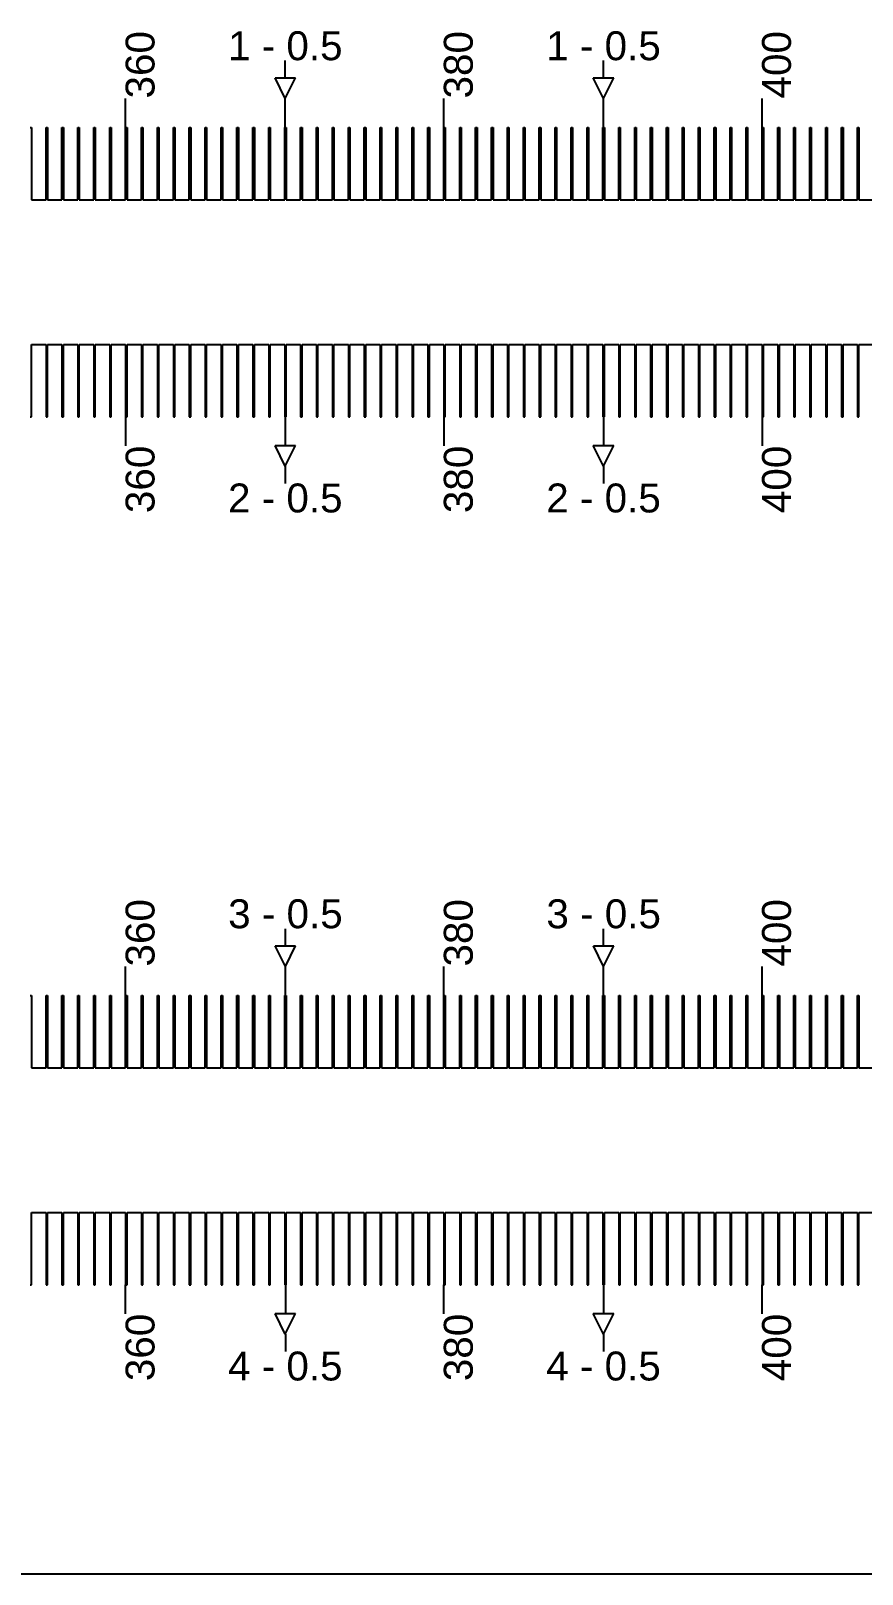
# Model space of a CAD drawing. Extents: x -119394 to 128420, y 74496 to 185496.
# Drawn here: x 42928 to 43215, y 112796 to 113329 of the extents above; entities that cross this region are included whole.
import ezdxf

# ---------------------------------------------------------------- set-up
doc = ezdxf.new("R2010")
doc.units = 13
doc.layers.add('CL - Label-1', color=120, linetype='Continuous')
doc.layers.add('CL - Label-2', color=132, linetype='Continuous')
doc.layers.add('CL - Sub-Micro', color=7, linetype='Continuous', true_color=0x47d1ff)
doc.styles.get("Standard").update_dxf_attribs({"font": 'arial.ttf'})

msp = doc.modelspace()

# ---------------------------------------------------------------- linework, layer by layer
for p, q in [((43015.49, 113312.94), (43015.49, 113318.94)), ((43125.49, 113312.94), (43125.49, 113318.94)), ((42960.29, 113295.86), (42960.29, 113305.86)), ((43015.49, 113295.86), (43015.49, 113305.86)), ((43070.29, 113295.86), (43070.29, 113305.86)), ((43125.49, 113295.86), (43125.49, 113305.86)), ((43180.29, 113295.86), (43180.29, 113305.86)), ((42960.29, 113195.86), (42960.29, 113185.86)), ((43015.49, 113195.86), (43015.49, 113185.86)), ((43070.29, 113195.86), (43070.29, 113185.86)), ((43125.49, 113195.86), (43125.49, 113185.86)), ((43180.29, 113195.86), (43180.29, 113185.86)), ((43015.49, 113178.79), (43015.49, 113172.79)), ((43125.49, 113178.79), (43125.49, 113172.79)), ((43015.54, 113012.94), (43015.54, 113018.94)), ((43125.54, 113012.94), (43125.54, 113018.94)), ((42960.29, 112995.86), (42960.29, 113005.86)), ((43015.54, 112995.86), (43015.54, 113005.86)), ((43070.29, 112995.86), (43070.29, 113005.86)), ((43125.54, 112995.86), (43125.54, 113005.86)), ((43180.29, 112995.86), (43180.29, 113005.86)), ((42960.29, 112885.86), (42960.29, 112895.86)), ((43015.54, 112895.86), (43015.54, 112885.86)), ((43070.29, 112885.86), (43070.29, 112895.86)), ((43125.54, 112895.86), (43125.54, 112885.86)), ((43180.29, 112885.86), (43180.29, 112895.86)), ((43015.54, 112878.79), (43015.54, 112872.79)), ((43125.54, 112878.79), (43125.54, 112872.79)), ((46680.29, 112795.86), (38030.29, 112795.86))]:
    msp.add_line(p, q)
at = {"layer": 'CL - Label-2'}
for p, q in [((43015.49, 113305.86), (43011.95, 113312.96)), ((43011.95, 113312.96), (43019.02, 113312.96)), ((43015.49, 113305.86), (43019.02, 113312.96)), ((43125.49, 113305.86), (43121.95, 113312.96)), ((43121.95, 113312.96), (43129.02, 113312.96)), ((43125.49, 113305.86), (43129.02, 113312.96)), ((43015.49, 113178.79), (43011.95, 113185.89)), ((43011.95, 113185.89), (43019.02, 113185.89)), ((43015.49, 113178.79), (43019.02, 113185.89)), ((43125.49, 113178.79), (43121.95, 113185.89)), ((43121.95, 113185.89), (43129.02, 113185.89)), ((43125.49, 113178.79), (43129.02, 113185.89)), ((43015.54, 113005.86), (43012, 113012.96)), ((43012, 113012.96), (43019.07, 113012.96)), ((43015.54, 113005.86), (43019.07, 113012.96)), ((43125.54, 113005.86), (43122, 113012.96)), ((43122, 113012.96), (43129.07, 113012.96)), ((43125.54, 113005.86), (43129.07, 113012.96)), ((43015.49, 112878.79), (43011.95, 112885.89)), ((43011.95, 112885.89), (43019.02, 112885.89)), ((43015.49, 112878.79), (43019.02, 112885.89)), ((43125.49, 112878.79), (43121.95, 112885.89)), ((43121.95, 112885.89), (43129.02, 112885.89)), ((43125.49, 112878.79), (43129.02, 112885.89))]:
    msp.add_line(p, q, dxfattribs=at)
at = {"layer": 'CL - Sub-Micro'}
for p, q in [((42927.29, 113295.86), (42927.79, 113295.86)), ((42927.79, 113295.86), (42927.79, 113270.86)), ((42932.79, 113270.86), (42932.79, 113295.86)), ((42932.79, 113295.86), (42933.29, 113295.86)), ((42933.29, 113295.86), (42933.29, 113270.86)), ((42938.29, 113270.86), (42938.29, 113295.86)), ((42938.29, 113295.86), (42938.79, 113295.86)), ((42938.79, 113295.86), (42938.79, 113270.86)), ((42943.79, 113270.86), (42943.79, 113295.86)), ((42943.79, 113295.86), (42944.29, 113295.86)), ((42944.29, 113295.86), (42944.29, 113270.86)), ((42949.29, 113270.86), (42949.29, 113295.86)), ((42949.29, 113295.86), (42949.79, 113295.86)), ((42949.79, 113295.86), (42949.79, 113270.86)), ((42954.79, 113270.86), (42954.79, 113295.86)), ((42954.79, 113295.86), (42955.29, 113295.86)), ((42955.29, 113295.86), (42955.29, 113270.86)), ((42960.29, 113270.86), (42960.29, 113295.86)), ((42960.29, 113295.86), (42960.79, 113295.86)), ((42960.79, 113295.86), (42960.79, 113270.86)), ((42965.79, 113270.86), (42965.79, 113295.86)), ((42965.79, 113295.86), (42966.29, 113295.86)), ((42966.29, 113295.86), (42966.29, 113270.86)), ((42971.29, 113270.86), (42971.29, 113295.86)), ((42971.29, 113295.86), (42971.79, 113295.86)), ((42971.79, 113295.86), (42971.79, 113270.86)), ((42976.79, 113270.86), (42976.79, 113295.86)), ((42976.79, 113295.86), (42977.29, 113295.86)), ((42977.29, 113295.86), (42977.29, 113270.86)), ((42982.29, 113270.86), (42982.29, 113295.86)), ((42982.29, 113295.86), (42982.79, 113295.86)), ((42982.79, 113295.86), (42982.79, 113270.86)), ((42987.79, 113270.86), (42987.79, 113295.86)), ((42987.79, 113295.86), (42988.29, 113295.86)), ((42988.29, 113295.86), (42988.29, 113270.86)), ((42993.29, 113270.86), (42993.29, 113295.86)), ((42993.29, 113295.86), (42993.79, 113295.86)), ((42993.79, 113295.86), (42993.79, 113270.86)), ((42998.79, 113270.86), (42998.79, 113295.86)), ((42998.79, 113295.86), (42999.29, 113295.86)), ((42999.29, 113295.86), (42999.29, 113270.86)), ((43004.29, 113270.86), (43004.29, 113295.86)), ((43004.29, 113295.86), (43004.79, 113295.86)), ((43004.79, 113295.86), (43004.79, 113270.86)), ((43009.79, 113270.86), (43009.79, 113295.86)), ((43009.79, 113295.86), (43010.29, 113295.86)), ((43010.29, 113295.86), (43010.29, 113270.86)), ((43015.29, 113270.86), (43015.29, 113295.86)), ((43015.29, 113295.86), (43015.79, 113295.86)), ((43015.79, 113295.86), (43015.79, 113270.86)), ((43020.79, 113270.86), (43020.79, 113295.86)), ((43020.79, 113295.86), (43021.29, 113295.86)), ((43021.29, 113295.86), (43021.29, 113270.86)), ((43026.29, 113270.86), (43026.29, 113295.86)), ((43026.29, 113295.86), (43026.79, 113295.86)), ((43026.79, 113295.86), (43026.79, 113270.86)), ((43031.79, 113270.86), (43031.79, 113295.86)), ((43031.79, 113295.86), (43032.29, 113295.86)), ((43032.29, 113295.86), (43032.29, 113270.86)), ((43037.29, 113270.86), (43037.29, 113295.86)), ((43037.29, 113295.86), (43037.79, 113295.86)), ((43037.79, 113295.86), (43037.79, 113270.86)), ((43042.79, 113270.86), (43042.79, 113295.86)), ((43042.79, 113295.86), (43043.29, 113295.86)), ((43043.29, 113295.86), (43043.29, 113270.86)), ((43048.29, 113270.86), (43048.29, 113295.86)), ((43048.29, 113295.86), (43048.79, 113295.86)), ((43048.79, 113295.86), (43048.79, 113270.86)), ((43053.79, 113270.86), (43053.79, 113295.86)), ((43053.79, 113295.86), (43054.29, 113295.86)), ((43054.29, 113295.86), (43054.29, 113270.86)), ((43059.29, 113270.86), (43059.29, 113295.86)), ((43059.29, 113295.86), (43059.79, 113295.86)), ((43059.79, 113295.86), (43059.79, 113270.86)), ((43064.79, 113270.86), (43064.79, 113295.86)), ((43064.79, 113295.86), (43065.29, 113295.86)), ((43065.29, 113295.86), (43065.29, 113270.86)), ((43070.29, 113270.86), (43070.29, 113295.86)), ((43070.29, 113295.86), (43070.79, 113295.86)), ((43070.79, 113295.86), (43070.79, 113270.86)), ((43075.79, 113270.86), (43075.79, 113295.86)), ((43075.79, 113295.86), (43076.29, 113295.86)), ((43076.29, 113295.86), (43076.29, 113270.86)), ((43081.29, 113270.86), (43081.29, 113295.86)), ((43081.29, 113295.86), (43081.79, 113295.86)), ((43081.79, 113295.86), (43081.79, 113270.86)), ((43086.79, 113270.86), (43086.79, 113295.86)), ((43086.79, 113295.86), (43087.29, 113295.86)), ((43087.29, 113295.86), (43087.29, 113270.86)), ((43092.29, 113270.86), (43092.29, 113295.86)), ((43092.29, 113295.86), (43092.79, 113295.86)), ((43092.79, 113295.86), (43092.79, 113270.86)), ((43097.79, 113270.86), (43097.79, 113295.86)), ((43097.79, 113295.86), (43098.29, 113295.86)), ((43098.29, 113295.86), (43098.29, 113270.86)), ((43103.29, 113270.86), (43103.29, 113295.86)), ((43103.29, 113295.86), (43103.79, 113295.86)), ((43103.79, 113295.86), (43103.79, 113270.86)), ((43108.79, 113270.86), (43108.79, 113295.86)), ((43108.79, 113295.86), (43109.29, 113295.86)), ((43109.29, 113295.86), (43109.29, 113270.86)), ((43114.29, 113270.86), (43114.29, 113295.86)), ((43114.29, 113295.86), (43114.79, 113295.86)), ((43114.79, 113295.86), (43114.79, 113270.86)), ((43119.79, 113270.86), (43119.79, 113295.86)), ((43119.79, 113295.86), (43120.29, 113295.86)), ((43120.29, 113295.86), (43120.29, 113270.86)), ((43125.29, 113270.86), (43125.29, 113295.86)), ((43125.29, 113295.86), (43125.79, 113295.86)), ((43125.79, 113295.86), (43125.79, 113270.86)), ((43130.79, 113270.86), (43130.79, 113295.86)), ((43130.79, 113295.86), (43131.29, 113295.86)), ((43131.29, 113295.86), (43131.29, 113270.86)), ((43136.29, 113270.86), (43136.29, 113295.86)), ((43136.29, 113295.86), (43136.79, 113295.86)), ((43136.79, 113295.86), (43136.79, 113270.86)), ((43141.79, 113270.86), (43141.79, 113295.86)), ((43141.79, 113295.86), (43142.29, 113295.86)), ((43142.29, 113295.86), (43142.29, 113270.86)), ((43147.29, 113270.86), (43147.29, 113295.86)), ((43147.29, 113295.86), (43147.79, 113295.86)), ((43147.79, 113295.86), (43147.79, 113270.86)), ((43152.79, 113270.86), (43152.79, 113295.86)), ((43152.79, 113295.86), (43153.29, 113295.86)), ((43153.29, 113295.86), (43153.29, 113270.86)), ((43158.29, 113270.86), (43158.29, 113295.86)), ((43158.29, 113295.86), (43158.79, 113295.86)), ((43158.79, 113295.86), (43158.79, 113270.86)), ((43163.79, 113270.86), (43163.79, 113295.86)), ((43163.79, 113295.86), (43164.29, 113295.86)), ((43164.29, 113295.86), (43164.29, 113270.86)), ((43169.29, 113270.86), (43169.29, 113295.86)), ((43169.29, 113295.86), (43169.79, 113295.86)), ((43169.79, 113295.86), (43169.79, 113270.86)), ((43174.79, 113270.86), (43174.79, 113295.86)), ((43174.79, 113295.86), (43175.29, 113295.86)), ((43175.29, 113295.86), (43175.29, 113270.86)), ((43180.29, 113270.86), (43180.29, 113295.86)), ((43180.29, 113295.86), (43180.79, 113295.86)), ((43180.79, 113295.86), (43180.79, 113270.86)), ((43185.79, 113270.86), (43185.79, 113295.86)), ((43185.79, 113295.86), (43186.29, 113295.86)), ((43186.29, 113295.86), (43186.29, 113270.86)), ((43191.29, 113270.86), (43191.29, 113295.86)), ((43191.29, 113295.86), (43191.79, 113295.86)), ((43191.79, 113295.86), (43191.79, 113270.86)), ((43196.79, 113270.86), (43196.79, 113295.86)), ((43196.79, 113295.86), (43197.29, 113295.86)), ((43197.29, 113295.86), (43197.29, 113270.86)), ((43202.29, 113270.86), (43202.29, 113295.86)), ((43202.29, 113295.86), (43202.79, 113295.86)), ((43202.79, 113295.86), (43202.79, 113270.86)), ((43207.79, 113270.86), (43207.79, 113295.86)), ((43207.79, 113295.86), (43208.29, 113295.86)), ((43208.29, 113295.86), (43208.29, 113270.86)), ((43213.29, 113270.86), (43213.29, 113295.86)), ((43213.29, 113295.86), (43213.79, 113295.86)), ((43213.79, 113295.86), (43213.79, 113270.86)), ((42927.79, 113270.86), (42932.79, 113270.86)), ((42933.29, 113270.86), (42938.29, 113270.86)), ((42938.79, 113270.86), (42943.79, 113270.86)), ((42944.29, 113270.86), (42949.29, 113270.86)), ((42949.79, 113270.86), (42954.79, 113270.86)), ((42955.29, 113270.86), (42960.29, 113270.86)), ((42960.79, 113270.86), (42965.79, 113270.86)), ((42966.29, 113270.86), (42971.29, 113270.86)), ((42971.79, 113270.86), (42976.79, 113270.86)), ((42977.29, 113270.86), (42982.29, 113270.86)), ((42982.79, 113270.86), (42987.79, 113270.86)), ((42988.29, 113270.86), (42993.29, 113270.86)), ((42993.79, 113270.86), (42998.79, 113270.86)), ((42999.29, 113270.86), (43004.29, 113270.86)), ((43004.79, 113270.86), (43009.79, 113270.86)), ((43010.29, 113270.86), (43015.29, 113270.86)), ((43015.79, 113270.86), (43020.79, 113270.86)), ((43021.29, 113270.86), (43026.29, 113270.86)), ((43026.79, 113270.86), (43031.79, 113270.86)), ((43032.29, 113270.86), (43037.29, 113270.86)), ((43037.79, 113270.86), (43042.79, 113270.86)), ((43043.29, 113270.86), (43048.29, 113270.86)), ((43048.79, 113270.86), (43053.79, 113270.86)), ((43054.29, 113270.86), (43059.29, 113270.86)), ((43059.79, 113270.86), (43064.79, 113270.86)), ((43065.29, 113270.86), (43070.29, 113270.86)), ((43070.79, 113270.86), (43075.79, 113270.86)), ((43076.29, 113270.86), (43081.29, 113270.86)), ((43081.79, 113270.86), (43086.79, 113270.86)), ((43087.29, 113270.86), (43092.29, 113270.86)), ((43092.79, 113270.86), (43097.79, 113270.86)), ((43098.29, 113270.86), (43103.29, 113270.86)), ((43103.79, 113270.86), (43108.79, 113270.86)), ((43109.29, 113270.86), (43114.29, 113270.86)), ((43114.79, 113270.86), (43119.79, 113270.86)), ((43120.29, 113270.86), (43125.29, 113270.86)), ((43125.79, 113270.86), (43130.79, 113270.86)), ((43131.29, 113270.86), (43136.29, 113270.86)), ((43136.79, 113270.86), (43141.79, 113270.86)), ((43142.29, 113270.86), (43147.29, 113270.86)), ((43147.79, 113270.86), (43152.79, 113270.86)), ((43153.29, 113270.86), (43158.29, 113270.86)), ((43158.79, 113270.86), (43163.79, 113270.86)), ((43164.29, 113270.86), (43169.29, 113270.86)), ((43169.79, 113270.86), (43174.79, 113270.86)), ((43175.29, 113270.86), (43180.29, 113270.86)), ((43180.79, 113270.86), (43185.79, 113270.86)), ((43186.29, 113270.86), (43191.29, 113270.86)), ((43191.79, 113270.86), (43196.79, 113270.86)), ((43197.29, 113270.86), (43202.29, 113270.86)), ((43202.79, 113270.86), (43207.79, 113270.86)), ((43208.29, 113270.86), (43213.29, 113270.86)), ((43213.79, 113270.86), (43218.79, 113270.86)), ((42927.79, 113195.86), (42927.79, 113220.86)), ((42927.79, 113220.86), (42932.79, 113220.86)), ((42932.79, 113220.86), (42932.79, 113195.86)), ((42933.29, 113195.86), (42933.29, 113220.86)), ((42933.29, 113220.86), (42938.29, 113220.86)), ((42938.29, 113220.86), (42938.29, 113195.86)), ((42938.79, 113195.86), (42938.79, 113220.86)), ((42938.79, 113220.86), (42943.79, 113220.86)), ((42943.79, 113220.86), (42943.79, 113195.86)), ((42944.29, 113195.86), (42944.29, 113220.86)), ((42944.29, 113220.86), (42949.29, 113220.86)), ((42949.29, 113220.86), (42949.29, 113195.86)), ((42949.79, 113195.86), (42949.79, 113220.86)), ((42949.79, 113220.86), (42954.79, 113220.86)), ((42954.79, 113220.86), (42954.79, 113195.86)), ((42955.29, 113195.86), (42955.29, 113220.86)), ((42955.29, 113220.86), (42960.29, 113220.86)), ((42960.29, 113220.86), (42960.29, 113195.86)), ((42960.79, 113195.86), (42960.79, 113220.86)), ((42960.79, 113220.86), (42965.79, 113220.86)), ((42965.79, 113220.86), (42965.79, 113195.86)), ((42966.29, 113195.86), (42966.29, 113220.86)), ((42966.29, 113220.86), (42971.29, 113220.86)), ((42971.29, 113220.86), (42971.29, 113195.86)), ((42971.79, 113195.86), (42971.79, 113220.86)), ((42971.79, 113220.86), (42976.79, 113220.86)), ((42976.79, 113220.86), (42976.79, 113195.86)), ((42977.29, 113195.86), (42977.29, 113220.86)), ((42977.29, 113220.86), (42982.29, 113220.86)), ((42982.29, 113220.86), (42982.29, 113195.86)), ((42982.79, 113195.86), (42982.79, 113220.86)), ((42982.79, 113220.86), (42987.79, 113220.86)), ((42987.79, 113220.86), (42987.79, 113195.86)), ((42988.29, 113195.86), (42988.29, 113220.86)), ((42988.29, 113220.86), (42993.29, 113220.86)), ((42993.29, 113220.86), (42993.29, 113195.86)), ((42993.79, 113195.86), (42993.79, 113220.86)), ((42993.79, 113220.86), (42998.79, 113220.86)), ((42998.79, 113220.86), (42998.79, 113195.86)), ((42999.29, 113195.86), (42999.29, 113220.86)), ((42999.29, 113220.86), (43004.29, 113220.86)), ((43004.29, 113220.86), (43004.29, 113195.86)), ((43004.79, 113195.86), (43004.79, 113220.86)), ((43004.79, 113220.86), (43009.79, 113220.86)), ((43009.79, 113220.86), (43009.79, 113195.86)), ((43010.29, 113195.86), (43010.29, 113220.86)), ((43010.29, 113220.86), (43015.29, 113220.86)), ((43015.29, 113220.86), (43015.29, 113195.86)), ((43015.79, 113195.86), (43015.79, 113220.86)), ((43015.79, 113220.86), (43020.79, 113220.86)), ((43020.79, 113220.86), (43020.79, 113195.86)), ((43021.29, 113195.86), (43021.29, 113220.86)), ((43021.29, 113220.86), (43026.29, 113220.86)), ((43026.29, 113220.86), (43026.29, 113195.86)), ((43026.79, 113195.86), (43026.79, 113220.86)), ((43026.79, 113220.86), (43031.79, 113220.86)), ((43031.79, 113220.86), (43031.79, 113195.86)), ((43032.29, 113195.86), (43032.29, 113220.86)), ((43032.29, 113220.86), (43037.29, 113220.86)), ((43037.29, 113220.86), (43037.29, 113195.86)), ((43037.79, 113195.86), (43037.79, 113220.86)), ((43037.79, 113220.86), (43042.79, 113220.86)), ((43042.79, 113220.86), (43042.79, 113195.86)), ((43043.29, 113195.86), (43043.29, 113220.86)), ((43043.29, 113220.86), (43048.29, 113220.86)), ((43048.29, 113220.86), (43048.29, 113195.86)), ((43048.79, 113195.86), (43048.79, 113220.86)), ((43048.79, 113220.86), (43053.79, 113220.86)), ((43053.79, 113220.86), (43053.79, 113195.86)), ((43054.29, 113195.86), (43054.29, 113220.86)), ((43054.29, 113220.86), (43059.29, 113220.86)), ((43059.29, 113220.86), (43059.29, 113195.86)), ((43059.79, 113195.86), (43059.79, 113220.86)), ((43059.79, 113220.86), (43064.79, 113220.86)), ((43064.79, 113220.86), (43064.79, 113195.86)), ((43065.29, 113195.86), (43065.29, 113220.86)), ((43065.29, 113220.86), (43070.29, 113220.86)), ((43070.29, 113220.86), (43070.29, 113195.86)), ((43070.79, 113195.86), (43070.79, 113220.86)), ((43070.79, 113220.86), (43075.79, 113220.86)), ((43075.79, 113220.86), (43075.79, 113195.86)), ((43076.29, 113195.86), (43076.29, 113220.86)), ((43076.29, 113220.86), (43081.29, 113220.86)), ((43081.29, 113220.86), (43081.29, 113195.86)), ((43081.79, 113195.86), (43081.79, 113220.86)), ((43081.79, 113220.86), (43086.79, 113220.86)), ((43086.79, 113220.86), (43086.79, 113195.86)), ((43087.29, 113195.86), (43087.29, 113220.86)), ((43087.29, 113220.86), (43092.29, 113220.86)), ((43092.29, 113220.86), (43092.29, 113195.86)), ((43092.79, 113195.86), (43092.79, 113220.86)), ((43092.79, 113220.86), (43097.79, 113220.86)), ((43097.79, 113220.86), (43097.79, 113195.86)), ((43098.29, 113195.86), (43098.29, 113220.86)), ((43098.29, 113220.86), (43103.29, 113220.86)), ((43103.29, 113220.86), (43103.29, 113195.86)), ((43103.79, 113195.86), (43103.79, 113220.86)), ((43103.79, 113220.86), (43108.79, 113220.86)), ((43108.79, 113220.86), (43108.79, 113195.86)), ((43109.29, 113195.86), (43109.29, 113220.86)), ((43109.29, 113220.86), (43114.29, 113220.86)), ((43114.29, 113220.86), (43114.29, 113195.86)), ((43114.79, 113195.86), (43114.79, 113220.86)), ((43114.79, 113220.86), (43119.79, 113220.86)), ((43119.79, 113220.86), (43119.79, 113195.86)), ((43120.29, 113195.86), (43120.29, 113220.86)), ((43120.29, 113220.86), (43125.29, 113220.86)), ((43125.29, 113220.86), (43125.29, 113195.86)), ((43125.79, 113195.86), (43125.79, 113220.86)), ((43125.79, 113220.86), (43130.79, 113220.86)), ((43130.79, 113220.86), (43130.79, 113195.86)), ((43131.29, 113195.86), (43131.29, 113220.86)), ((43131.29, 113220.86), (43136.29, 113220.86)), ((43136.29, 113220.86), (43136.29, 113195.86)), ((43136.79, 113195.86), (43136.79, 113220.86)), ((43136.79, 113220.86), (43141.79, 113220.86)), ((43141.79, 113220.86), (43141.79, 113195.86)), ((43142.29, 113195.86), (43142.29, 113220.86)), ((43142.29, 113220.86), (43147.29, 113220.86)), ((43147.29, 113220.86), (43147.29, 113195.86)), ((43147.79, 113195.86), (43147.79, 113220.86)), ((43147.79, 113220.86), (43152.79, 113220.86)), ((43152.79, 113220.86), (43152.79, 113195.86)), ((43153.29, 113195.86), (43153.29, 113220.86)), ((43153.29, 113220.86), (43158.29, 113220.86)), ((43158.29, 113220.86), (43158.29, 113195.86)), ((43158.79, 113195.86), (43158.79, 113220.86)), ((43158.79, 113220.86), (43163.79, 113220.86)), ((43163.79, 113220.86), (43163.79, 113195.86)), ((43164.29, 113195.86), (43164.29, 113220.86)), ((43164.29, 113220.86), (43169.29, 113220.86)), ((43169.29, 113220.86), (43169.29, 113195.86)), ((43169.79, 113195.86), (43169.79, 113220.86)), ((43169.79, 113220.86), (43174.79, 113220.86)), ((43174.79, 113220.86), (43174.79, 113195.86)), ((43175.29, 113195.86), (43175.29, 113220.86)), ((43175.29, 113220.86), (43180.29, 113220.86)), ((43180.29, 113220.86), (43180.29, 113195.86)), ((43180.79, 113195.86), (43180.79, 113220.86)), ((43180.79, 113220.86), (43185.79, 113220.86)), ((43185.79, 113220.86), (43185.79, 113195.86)), ((43186.29, 113195.86), (43186.29, 113220.86)), ((43186.29, 113220.86), (43191.29, 113220.86)), ((43191.29, 113220.86), (43191.29, 113195.86)), ((43191.79, 113195.86), (43191.79, 113220.86)), ((43191.79, 113220.86), (43196.79, 113220.86)), ((43196.79, 113220.86), (43196.79, 113195.86)), ((43197.29, 113195.86), (43197.29, 113220.86)), ((43197.29, 113220.86), (43202.29, 113220.86)), ((43202.29, 113220.86), (43202.29, 113195.86)), ((43202.79, 113195.86), (43202.79, 113220.86)), ((43202.79, 113220.86), (43207.79, 113220.86)), ((43207.79, 113220.86), (43207.79, 113195.86)), ((43208.29, 113195.86), (43208.29, 113220.86)), ((43208.29, 113220.86), (43213.29, 113220.86)), ((43213.29, 113220.86), (43213.29, 113195.86)), ((43213.79, 113195.86), (43213.79, 113220.86)), ((43213.79, 113220.86), (43218.79, 113220.86)), ((42927.29, 113195.86), (42927.79, 113195.86)), ((42932.79, 113195.86), (42933.29, 113195.86)), ((42938.29, 113195.86), (42938.79, 113195.86)), ((42943.79, 113195.86), (42944.29, 113195.86)), ((42949.29, 113195.86), (42949.79, 113195.86)), ((42954.79, 113195.86), (42955.29, 113195.86)), ((42960.29, 113195.86), (42960.79, 113195.86)), ((42965.79, 113195.86), (42966.29, 113195.86)), ((42971.29, 113195.86), (42971.79, 113195.86)), ((42976.79, 113195.86), (42977.29, 113195.86)), ((42982.29, 113195.86), (42982.79, 113195.86)), ((42987.79, 113195.86), (42988.29, 113195.86)), ((42993.29, 113195.86), (42993.79, 113195.86)), ((42998.79, 113195.86), (42999.29, 113195.86)), ((43004.29, 113195.86), (43004.79, 113195.86)), ((43009.79, 113195.86), (43010.29, 113195.86)), ((43015.29, 113195.86), (43015.79, 113195.86)), ((43020.79, 113195.86), (43021.29, 113195.86)), ((43026.29, 113195.86), (43026.79, 113195.86)), ((43031.79, 113195.86), (43032.29, 113195.86)), ((43037.29, 113195.86), (43037.79, 113195.86)), ((43042.79, 113195.86), (43043.29, 113195.86)), ((43048.29, 113195.86), (43048.79, 113195.86)), ((43053.79, 113195.86), (43054.29, 113195.86)), ((43059.29, 113195.86), (43059.79, 113195.86)), ((43064.79, 113195.86), (43065.29, 113195.86)), ((43070.29, 113195.86), (43070.79, 113195.86)), ((43075.79, 113195.86), (43076.29, 113195.86)), ((43081.29, 113195.86), (43081.79, 113195.86)), ((43086.79, 113195.86), (43087.29, 113195.86)), ((43092.29, 113195.86), (43092.79, 113195.86)), ((43097.79, 113195.86), (43098.29, 113195.86)), ((43103.29, 113195.86), (43103.79, 113195.86)), ((43108.79, 113195.86), (43109.29, 113195.86)), ((43114.29, 113195.86), (43114.79, 113195.86)), ((43119.79, 113195.86), (43120.29, 113195.86)), ((43125.29, 113195.86), (43125.79, 113195.86)), ((43130.79, 113195.86), (43131.29, 113195.86)), ((43136.29, 113195.86), (43136.79, 113195.86)), ((43141.79, 113195.86), (43142.29, 113195.86)), ((43147.29, 113195.86), (43147.79, 113195.86)), ((43152.79, 113195.86), (43153.29, 113195.86)), ((43158.29, 113195.86), (43158.79, 113195.86)), ((43163.79, 113195.86), (43164.29, 113195.86)), ((43169.29, 113195.86), (43169.79, 113195.86)), ((43174.79, 113195.86), (43175.29, 113195.86)), ((43180.29, 113195.86), (43180.79, 113195.86)), ((43185.79, 113195.86), (43186.29, 113195.86)), ((43191.29, 113195.86), (43191.79, 113195.86)), ((43196.79, 113195.86), (43197.29, 113195.86)), ((43202.29, 113195.86), (43202.79, 113195.86)), ((43207.79, 113195.86), (43208.29, 113195.86)), ((43213.29, 113195.86), (43213.79, 113195.86)), ((42927.29, 112995.86), (42927.79, 112995.86)), ((42927.79, 112995.86), (42927.79, 112970.86)), ((42932.79, 112970.86), (42932.79, 112995.86)), ((42932.79, 112995.86), (42933.29, 112995.86)), ((42933.29, 112995.86), (42933.29, 112970.86)), ((42938.29, 112970.86), (42938.29, 112995.86)), ((42938.29, 112995.86), (42938.79, 112995.86)), ((42938.79, 112995.86), (42938.79, 112970.86)), ((42943.79, 112970.86), (42943.79, 112995.86)), ((42943.79, 112995.86), (42944.29, 112995.86)), ((42944.29, 112995.86), (42944.29, 112970.86)), ((42949.29, 112970.86), (42949.29, 112995.86)), ((42949.29, 112995.86), (42949.79, 112995.86)), ((42949.79, 112995.86), (42949.79, 112970.86)), ((42954.79, 112970.86), (42954.79, 112995.86)), ((42954.79, 112995.86), (42955.29, 112995.86)), ((42955.29, 112995.86), (42955.29, 112970.86)), ((42960.29, 112970.86), (42960.29, 112995.86)), ((42960.29, 112995.86), (42960.79, 112995.86)), ((42960.79, 112995.86), (42960.79, 112970.86)), ((42965.79, 112970.86), (42965.79, 112995.86)), ((42965.79, 112995.86), (42966.29, 112995.86)), ((42966.29, 112995.86), (42966.29, 112970.86)), ((42971.29, 112970.86), (42971.29, 112995.86)), ((42971.29, 112995.86), (42971.79, 112995.86)), ((42971.79, 112995.86), (42971.79, 112970.86)), ((42976.79, 112970.86), (42976.79, 112995.86)), ((42976.79, 112995.86), (42977.29, 112995.86)), ((42977.29, 112995.86), (42977.29, 112970.86)), ((42982.29, 112970.86), (42982.29, 112995.86)), ((42982.29, 112995.86), (42982.79, 112995.86)), ((42982.79, 112995.86), (42982.79, 112970.86)), ((42987.79, 112970.86), (42987.79, 112995.86)), ((42987.79, 112995.86), (42988.29, 112995.86)), ((42988.29, 112995.86), (42988.29, 112970.86)), ((42993.29, 112970.86), (42993.29, 112995.86)), ((42993.29, 112995.86), (42993.79, 112995.86)), ((42993.79, 112995.86), (42993.79, 112970.86)), ((42998.79, 112970.86), (42998.79, 112995.86)), ((42998.79, 112995.86), (42999.29, 112995.86)), ((42999.29, 112995.86), (42999.29, 112970.86)), ((43004.29, 112970.86), (43004.29, 112995.86)), ((43004.29, 112995.86), (43004.79, 112995.86)), ((43004.79, 112995.86), (43004.79, 112970.86)), ((43009.79, 112970.86), (43009.79, 112995.86)), ((43009.79, 112995.86), (43010.29, 112995.86)), ((43010.29, 112995.86), (43010.29, 112970.86)), ((43015.29, 112970.86), (43015.29, 112995.86)), ((43015.29, 112995.86), (43015.79, 112995.86)), ((43015.79, 112995.86), (43015.79, 112970.86)), ((43020.79, 112970.86), (43020.79, 112995.86)), ((43020.79, 112995.86), (43021.29, 112995.86)), ((43021.29, 112995.86), (43021.29, 112970.86)), ((43026.29, 112970.86), (43026.29, 112995.86)), ((43026.29, 112995.86), (43026.79, 112995.86)), ((43026.79, 112995.86), (43026.79, 112970.86)), ((43031.79, 112970.86), (43031.79, 112995.86)), ((43031.79, 112995.86), (43032.29, 112995.86)), ((43032.29, 112995.86), (43032.29, 112970.86)), ((43037.29, 112970.86), (43037.29, 112995.86)), ((43037.29, 112995.86), (43037.79, 112995.86)), ((43037.79, 112995.86), (43037.79, 112970.86)), ((43042.79, 112970.86), (43042.79, 112995.86)), ((43042.79, 112995.86), (43043.29, 112995.86)), ((43043.29, 112995.86), (43043.29, 112970.86)), ((43048.29, 112970.86), (43048.29, 112995.86)), ((43048.29, 112995.86), (43048.79, 112995.86)), ((43048.79, 112995.86), (43048.79, 112970.86)), ((43053.79, 112970.86), (43053.79, 112995.86)), ((43053.79, 112995.86), (43054.29, 112995.86)), ((43054.29, 112995.86), (43054.29, 112970.86)), ((43059.29, 112970.86), (43059.29, 112995.86)), ((43059.29, 112995.86), (43059.79, 112995.86)), ((43059.79, 112995.86), (43059.79, 112970.86)), ((43064.79, 112970.86), (43064.79, 112995.86)), ((43064.79, 112995.86), (43065.29, 112995.86)), ((43065.29, 112995.86), (43065.29, 112970.86)), ((43070.29, 112970.86), (43070.29, 112995.86)), ((43070.29, 112995.86), (43070.79, 112995.86)), ((43070.79, 112995.86), (43070.79, 112970.86)), ((43075.79, 112970.86), (43075.79, 112995.86)), ((43075.79, 112995.86), (43076.29, 112995.86)), ((43076.29, 112995.86), (43076.29, 112970.86)), ((43081.29, 112970.86), (43081.29, 112995.86)), ((43081.29, 112995.86), (43081.79, 112995.86)), ((43081.79, 112995.86), (43081.79, 112970.86)), ((43086.79, 112970.86), (43086.79, 112995.86)), ((43086.79, 112995.86), (43087.29, 112995.86)), ((43087.29, 112995.86), (43087.29, 112970.86)), ((43092.29, 112970.86), (43092.29, 112995.86)), ((43092.29, 112995.86), (43092.79, 112995.86)), ((43092.79, 112995.86), (43092.79, 112970.86)), ((43097.79, 112970.86), (43097.79, 112995.86)), ((43097.79, 112995.86), (43098.29, 112995.86)), ((43098.29, 112995.86), (43098.29, 112970.86)), ((43103.29, 112970.86), (43103.29, 112995.86)), ((43103.29, 112995.86), (43103.79, 112995.86)), ((43103.79, 112995.86), (43103.79, 112970.86)), ((43108.79, 112970.86), (43108.79, 112995.86)), ((43108.79, 112995.86), (43109.29, 112995.86)), ((43109.29, 112995.86), (43109.29, 112970.86)), ((43114.29, 112970.86), (43114.29, 112995.86)), ((43114.29, 112995.86), (43114.79, 112995.86)), ((43114.79, 112995.86), (43114.79, 112970.86)), ((43119.79, 112970.86), (43119.79, 112995.86)), ((43119.79, 112995.86), (43120.29, 112995.86)), ((43120.29, 112995.86), (43120.29, 112970.86)), ((43125.29, 112970.86), (43125.29, 112995.86)), ((43125.29, 112995.86), (43125.79, 112995.86)), ((43125.79, 112995.86), (43125.79, 112970.86)), ((43130.79, 112970.86), (43130.79, 112995.86)), ((43130.79, 112995.86), (43131.29, 112995.86)), ((43131.29, 112995.86), (43131.29, 112970.86)), ((43136.29, 112970.86), (43136.29, 112995.86)), ((43136.29, 112995.86), (43136.79, 112995.86)), ((43136.79, 112995.86), (43136.79, 112970.86)), ((43141.79, 112970.86), (43141.79, 112995.86)), ((43141.79, 112995.86), (43142.29, 112995.86)), ((43142.29, 112995.86), (43142.29, 112970.86)), ((43147.29, 112970.86), (43147.29, 112995.86)), ((43147.29, 112995.86), (43147.79, 112995.86)), ((43147.79, 112995.86), (43147.79, 112970.86)), ((43152.79, 112970.86), (43152.79, 112995.86)), ((43152.79, 112995.86), (43153.29, 112995.86)), ((43153.29, 112995.86), (43153.29, 112970.86)), ((43158.29, 112970.86), (43158.29, 112995.86)), ((43158.29, 112995.86), (43158.79, 112995.86)), ((43158.79, 112995.86), (43158.79, 112970.86)), ((43163.79, 112970.86), (43163.79, 112995.86)), ((43163.79, 112995.86), (43164.29, 112995.86)), ((43164.29, 112995.86), (43164.29, 112970.86)), ((43169.29, 112970.86), (43169.29, 112995.86)), ((43169.29, 112995.86), (43169.79, 112995.86)), ((43169.79, 112995.86), (43169.79, 112970.86)), ((43174.79, 112970.86), (43174.79, 112995.86)), ((43174.79, 112995.86), (43175.29, 112995.86)), ((43175.29, 112995.86), (43175.29, 112970.86)), ((43180.29, 112970.86), (43180.29, 112995.86)), ((43180.29, 112995.86), (43180.79, 112995.86)), ((43180.79, 112995.86), (43180.79, 112970.86)), ((43185.79, 112970.86), (43185.79, 112995.86)), ((43185.79, 112995.86), (43186.29, 112995.86)), ((43186.29, 112995.86), (43186.29, 112970.86)), ((43191.29, 112970.86), (43191.29, 112995.86)), ((43191.29, 112995.86), (43191.79, 112995.86)), ((43191.79, 112995.86), (43191.79, 112970.86)), ((43196.79, 112970.86), (43196.79, 112995.86)), ((43196.79, 112995.86), (43197.29, 112995.86)), ((43197.29, 112995.86), (43197.29, 112970.86)), ((43202.29, 112970.86), (43202.29, 112995.86)), ((43202.29, 112995.86), (43202.79, 112995.86)), ((43202.79, 112995.86), (43202.79, 112970.86)), ((43207.79, 112970.86), (43207.79, 112995.86)), ((43207.79, 112995.86), (43208.29, 112995.86)), ((43208.29, 112995.86), (43208.29, 112970.86)), ((43213.29, 112970.86), (43213.29, 112995.86)), ((43213.29, 112995.86), (43213.79, 112995.86)), ((43213.79, 112995.86), (43213.79, 112970.86)), ((42927.79, 112970.86), (42932.79, 112970.86)), ((42933.29, 112970.86), (42938.29, 112970.86)), ((42938.79, 112970.86), (42943.79, 112970.86)), ((42944.29, 112970.86), (42949.29, 112970.86)), ((42949.79, 112970.86), (42954.79, 112970.86)), ((42955.29, 112970.86), (42960.29, 112970.86)), ((42960.79, 112970.86), (42965.79, 112970.86)), ((42966.29, 112970.86), (42971.29, 112970.86)), ((42971.79, 112970.86), (42976.79, 112970.86)), ((42977.29, 112970.86), (42982.29, 112970.86)), ((42982.79, 112970.86), (42987.79, 112970.86)), ((42988.29, 112970.86), (42993.29, 112970.86)), ((42993.79, 112970.86), (42998.79, 112970.86)), ((42999.29, 112970.86), (43004.29, 112970.86)), ((43004.79, 112970.86), (43009.79, 112970.86)), ((43010.29, 112970.86), (43015.29, 112970.86)), ((43015.79, 112970.86), (43020.79, 112970.86)), ((43021.29, 112970.86), (43026.29, 112970.86)), ((43026.79, 112970.86), (43031.79, 112970.86)), ((43032.29, 112970.86), (43037.29, 112970.86)), ((43037.79, 112970.86), (43042.79, 112970.86)), ((43043.29, 112970.86), (43048.29, 112970.86)), ((43048.79, 112970.86), (43053.79, 112970.86)), ((43054.29, 112970.86), (43059.29, 112970.86)), ((43059.79, 112970.86), (43064.79, 112970.86)), ((43065.29, 112970.86), (43070.29, 112970.86)), ((43070.79, 112970.86), (43075.79, 112970.86)), ((43076.29, 112970.86), (43081.29, 112970.86)), ((43081.79, 112970.86), (43086.79, 112970.86)), ((43087.29, 112970.86), (43092.29, 112970.86)), ((43092.79, 112970.86), (43097.79, 112970.86)), ((43098.29, 112970.86), (43103.29, 112970.86)), ((43103.79, 112970.86), (43108.79, 112970.86)), ((43109.29, 112970.86), (43114.29, 112970.86)), ((43114.79, 112970.86), (43119.79, 112970.86)), ((43120.29, 112970.86), (43125.29, 112970.86)), ((43125.79, 112970.86), (43130.79, 112970.86)), ((43131.29, 112970.86), (43136.29, 112970.86)), ((43136.79, 112970.86), (43141.79, 112970.86)), ((43142.29, 112970.86), (43147.29, 112970.86)), ((43147.79, 112970.86), (43152.79, 112970.86)), ((43153.29, 112970.86), (43158.29, 112970.86)), ((43158.79, 112970.86), (43163.79, 112970.86)), ((43164.29, 112970.86), (43169.29, 112970.86)), ((43169.79, 112970.86), (43174.79, 112970.86)), ((43175.29, 112970.86), (43180.29, 112970.86)), ((43180.79, 112970.86), (43185.79, 112970.86)), ((43186.29, 112970.86), (43191.29, 112970.86)), ((43191.79, 112970.86), (43196.79, 112970.86)), ((43197.29, 112970.86), (43202.29, 112970.86)), ((43202.79, 112970.86), (43207.79, 112970.86)), ((43208.29, 112970.86), (43213.29, 112970.86)), ((43213.79, 112970.86), (43218.79, 112970.86)), ((42927.79, 112895.86), (42927.79, 112920.86)), ((42927.79, 112920.86), (42932.79, 112920.86)), ((42932.79, 112920.86), (42932.79, 112895.86)), ((42933.29, 112895.86), (42933.29, 112920.86)), ((42933.29, 112920.86), (42938.29, 112920.86)), ((42938.29, 112920.86), (42938.29, 112895.86)), ((42938.79, 112895.86), (42938.79, 112920.86)), ((42938.79, 112920.86), (42943.79, 112920.86)), ((42943.79, 112920.86), (42943.79, 112895.86)), ((42944.29, 112895.86), (42944.29, 112920.86)), ((42944.29, 112920.86), (42949.29, 112920.86)), ((42949.29, 112920.86), (42949.29, 112895.86)), ((42949.79, 112895.86), (42949.79, 112920.86)), ((42949.79, 112920.86), (42954.79, 112920.86)), ((42954.79, 112920.86), (42954.79, 112895.86)), ((42955.29, 112895.86), (42955.29, 112920.86)), ((42955.29, 112920.86), (42960.29, 112920.86)), ((42960.29, 112920.86), (42960.29, 112895.86)), ((42960.79, 112895.86), (42960.79, 112920.86)), ((42960.79, 112920.86), (42965.79, 112920.86)), ((42965.79, 112920.86), (42965.79, 112895.86)), ((42966.29, 112895.86), (42966.29, 112920.86)), ((42966.29, 112920.86), (42971.29, 112920.86)), ((42971.29, 112920.86), (42971.29, 112895.86)), ((42971.79, 112895.86), (42971.79, 112920.86)), ((42971.79, 112920.86), (42976.79, 112920.86)), ((42976.79, 112920.86), (42976.79, 112895.86)), ((42977.29, 112895.86), (42977.29, 112920.86)), ((42977.29, 112920.86), (42982.29, 112920.86)), ((42982.29, 112920.86), (42982.29, 112895.86)), ((42982.79, 112895.86), (42982.79, 112920.86)), ((42982.79, 112920.86), (42987.79, 112920.86)), ((42987.79, 112920.86), (42987.79, 112895.86)), ((42988.29, 112895.86), (42988.29, 112920.86)), ((42988.29, 112920.86), (42993.29, 112920.86)), ((42993.29, 112920.86), (42993.29, 112895.86)), ((42993.79, 112895.86), (42993.79, 112920.86)), ((42993.79, 112920.86), (42998.79, 112920.86)), ((42998.79, 112920.86), (42998.79, 112895.86)), ((42999.29, 112895.86), (42999.29, 112920.86)), ((42999.29, 112920.86), (43004.29, 112920.86)), ((43004.29, 112920.86), (43004.29, 112895.86)), ((43004.79, 112895.86), (43004.79, 112920.86)), ((43004.79, 112920.86), (43009.79, 112920.86)), ((43009.79, 112920.86), (43009.79, 112895.86)), ((43010.29, 112895.86), (43010.29, 112920.86)), ((43010.29, 112920.86), (43015.29, 112920.86)), ((43015.29, 112920.86), (43015.29, 112895.86)), ((43015.79, 112895.86), (43015.79, 112920.86)), ((43015.79, 112920.86), (43020.79, 112920.86)), ((43020.79, 112920.86), (43020.79, 112895.86)), ((43021.29, 112895.86), (43021.29, 112920.86)), ((43021.29, 112920.86), (43026.29, 112920.86)), ((43026.29, 112920.86), (43026.29, 112895.86)), ((43026.79, 112895.86), (43026.79, 112920.86)), ((43026.79, 112920.86), (43031.79, 112920.86)), ((43031.79, 112920.86), (43031.79, 112895.86)), ((43032.29, 112895.86), (43032.29, 112920.86)), ((43032.29, 112920.86), (43037.29, 112920.86)), ((43037.29, 112920.86), (43037.29, 112895.86)), ((43037.79, 112895.86), (43037.79, 112920.86)), ((43037.79, 112920.86), (43042.79, 112920.86)), ((43042.79, 112920.86), (43042.79, 112895.86)), ((43043.29, 112895.86), (43043.29, 112920.86)), ((43043.29, 112920.86), (43048.29, 112920.86)), ((43048.29, 112920.86), (43048.29, 112895.86)), ((43048.79, 112895.86), (43048.79, 112920.86)), ((43048.79, 112920.86), (43053.79, 112920.86)), ((43053.79, 112920.86), (43053.79, 112895.86)), ((43054.29, 112895.86), (43054.29, 112920.86)), ((43054.29, 112920.86), (43059.29, 112920.86)), ((43059.29, 112920.86), (43059.29, 112895.86)), ((43059.79, 112895.86), (43059.79, 112920.86)), ((43059.79, 112920.86), (43064.79, 112920.86)), ((43064.79, 112920.86), (43064.79, 112895.86)), ((43065.29, 112895.86), (43065.29, 112920.86)), ((43065.29, 112920.86), (43070.29, 112920.86)), ((43070.29, 112920.86), (43070.29, 112895.86)), ((43070.79, 112895.86), (43070.79, 112920.86)), ((43070.79, 112920.86), (43075.79, 112920.86)), ((43075.79, 112920.86), (43075.79, 112895.86)), ((43076.29, 112895.86), (43076.29, 112920.86)), ((43076.29, 112920.86), (43081.29, 112920.86)), ((43081.29, 112920.86), (43081.29, 112895.86)), ((43081.79, 112895.86), (43081.79, 112920.86)), ((43081.79, 112920.86), (43086.79, 112920.86)), ((43086.79, 112920.86), (43086.79, 112895.86)), ((43087.29, 112895.86), (43087.29, 112920.86)), ((43087.29, 112920.86), (43092.29, 112920.86)), ((43092.29, 112920.86), (43092.29, 112895.86)), ((43092.79, 112895.86), (43092.79, 112920.86)), ((43092.79, 112920.86), (43097.79, 112920.86)), ((43097.79, 112920.86), (43097.79, 112895.86)), ((43098.29, 112895.86), (43098.29, 112920.86)), ((43098.29, 112920.86), (43103.29, 112920.86)), ((43103.29, 112920.86), (43103.29, 112895.86)), ((43103.79, 112895.86), (43103.79, 112920.86)), ((43103.79, 112920.86), (43108.79, 112920.86)), ((43108.79, 112920.86), (43108.79, 112895.86)), ((43109.29, 112895.86), (43109.29, 112920.86)), ((43109.29, 112920.86), (43114.29, 112920.86)), ((43114.29, 112920.86), (43114.29, 112895.86)), ((43114.79, 112895.86), (43114.79, 112920.86)), ((43114.79, 112920.86), (43119.79, 112920.86)), ((43119.79, 112920.86), (43119.79, 112895.86)), ((43120.29, 112895.86), (43120.29, 112920.86)), ((43120.29, 112920.86), (43125.29, 112920.86)), ((43125.29, 112920.86), (43125.29, 112895.86)), ((43125.79, 112895.86), (43125.79, 112920.86)), ((43125.79, 112920.86), (43130.79, 112920.86)), ((43130.79, 112920.86), (43130.79, 112895.86)), ((43131.29, 112895.86), (43131.29, 112920.86)), ((43131.29, 112920.86), (43136.29, 112920.86)), ((43136.29, 112920.86), (43136.29, 112895.86)), ((43136.79, 112895.86), (43136.79, 112920.86)), ((43136.79, 112920.86), (43141.79, 112920.86)), ((43141.79, 112920.86), (43141.79, 112895.86)), ((43142.29, 112895.86), (43142.29, 112920.86)), ((43142.29, 112920.86), (43147.29, 112920.86)), ((43147.29, 112920.86), (43147.29, 112895.86)), ((43147.79, 112895.86), (43147.79, 112920.86)), ((43147.79, 112920.86), (43152.79, 112920.86)), ((43152.79, 112920.86), (43152.79, 112895.86)), ((43153.29, 112895.86), (43153.29, 112920.86)), ((43153.29, 112920.86), (43158.29, 112920.86)), ((43158.29, 112920.86), (43158.29, 112895.86)), ((43158.79, 112895.86), (43158.79, 112920.86)), ((43158.79, 112920.86), (43163.79, 112920.86)), ((43163.79, 112920.86), (43163.79, 112895.86)), ((43164.29, 112895.86), (43164.29, 112920.86)), ((43164.29, 112920.86), (43169.29, 112920.86)), ((43169.29, 112920.86), (43169.29, 112895.86)), ((43169.79, 112895.86), (43169.79, 112920.86)), ((43169.79, 112920.86), (43174.79, 112920.86)), ((43174.79, 112920.86), (43174.79, 112895.86)), ((43175.29, 112895.86), (43175.29, 112920.86)), ((43175.29, 112920.86), (43180.29, 112920.86)), ((43180.29, 112920.86), (43180.29, 112895.86)), ((43180.79, 112895.86), (43180.79, 112920.86)), ((43180.79, 112920.86), (43185.79, 112920.86)), ((43185.79, 112920.86), (43185.79, 112895.86)), ((43186.29, 112895.86), (43186.29, 112920.86)), ((43186.29, 112920.86), (43191.29, 112920.86)), ((43191.29, 112920.86), (43191.29, 112895.86)), ((43191.79, 112895.86), (43191.79, 112920.86)), ((43191.79, 112920.86), (43196.79, 112920.86)), ((43196.79, 112920.86), (43196.79, 112895.86)), ((43197.29, 112895.86), (43197.29, 112920.86)), ((43197.29, 112920.86), (43202.29, 112920.86)), ((43202.29, 112920.86), (43202.29, 112895.86)), ((43202.79, 112895.86), (43202.79, 112920.86)), ((43202.79, 112920.86), (43207.79, 112920.86)), ((43207.79, 112920.86), (43207.79, 112895.86)), ((43208.29, 112895.86), (43208.29, 112920.86)), ((43208.29, 112920.86), (43213.29, 112920.86)), ((43213.29, 112920.86), (43213.29, 112895.86)), ((43213.79, 112895.86), (43213.79, 112920.86)), ((43213.79, 112920.86), (43218.79, 112920.86)), ((42927.29, 112895.86), (42927.79, 112895.86)), ((42932.79, 112895.86), (42933.29, 112895.86)), ((42938.29, 112895.86), (42938.79, 112895.86)), ((42943.79, 112895.86), (42944.29, 112895.86)), ((42949.29, 112895.86), (42949.79, 112895.86)), ((42954.79, 112895.86), (42955.29, 112895.86)), ((42960.29, 112895.86), (42960.79, 112895.86)), ((42965.79, 112895.86), (42966.29, 112895.86)), ((42971.29, 112895.86), (42971.79, 112895.86)), ((42976.79, 112895.86), (42977.29, 112895.86)), ((42982.29, 112895.86), (42982.79, 112895.86)), ((42987.79, 112895.86), (42988.29, 112895.86)), ((42993.29, 112895.86), (42993.79, 112895.86)), ((42998.79, 112895.86), (42999.29, 112895.86)), ((43004.29, 112895.86), (43004.79, 112895.86)), ((43009.79, 112895.86), (43010.29, 112895.86)), ((43015.29, 112895.86), (43015.79, 112895.86)), ((43020.79, 112895.86), (43021.29, 112895.86)), ((43026.29, 112895.86), (43026.79, 112895.86)), ((43031.79, 112895.86), (43032.29, 112895.86)), ((43037.29, 112895.86), (43037.79, 112895.86)), ((43042.79, 112895.86), (43043.29, 112895.86)), ((43048.29, 112895.86), (43048.79, 112895.86)), ((43053.79, 112895.86), (43054.29, 112895.86)), ((43059.29, 112895.86), (43059.79, 112895.86)), ((43064.79, 112895.86), (43065.29, 112895.86)), ((43070.29, 112895.86), (43070.79, 112895.86)), ((43075.79, 112895.86), (43076.29, 112895.86)), ((43081.29, 112895.86), (43081.79, 112895.86)), ((43086.79, 112895.86), (43087.29, 112895.86)), ((43092.29, 112895.86), (43092.79, 112895.86)), ((43097.79, 112895.86), (43098.29, 112895.86)), ((43103.29, 112895.86), (43103.79, 112895.86)), ((43108.79, 112895.86), (43109.29, 112895.86)), ((43114.29, 112895.86), (43114.79, 112895.86)), ((43119.79, 112895.86), (43120.29, 112895.86)), ((43125.29, 112895.86), (43125.79, 112895.86)), ((43130.79, 112895.86), (43131.29, 112895.86)), ((43136.29, 112895.86), (43136.79, 112895.86)), ((43141.79, 112895.86), (43142.29, 112895.86)), ((43147.29, 112895.86), (43147.79, 112895.86)), ((43152.79, 112895.86), (43153.29, 112895.86)), ((43158.29, 112895.86), (43158.79, 112895.86)), ((43163.79, 112895.86), (43164.29, 112895.86)), ((43169.29, 112895.86), (43169.79, 112895.86)), ((43174.79, 112895.86), (43175.29, 112895.86)), ((43180.29, 112895.86), (43180.79, 112895.86)), ((43185.79, 112895.86), (43186.29, 112895.86)), ((43191.29, 112895.86), (43191.79, 112895.86)), ((43196.79, 112895.86), (43197.29, 112895.86)), ((43202.29, 112895.86), (43202.79, 112895.86)), ((43207.79, 112895.86), (43208.29, 112895.86)), ((43213.29, 112895.86), (43213.79, 112895.86))]:
    msp.add_line(p, q, dxfattribs=at)

# ---------------------------------------------------------------- texts
at = {"layer": 'CL - Label-1', "char_height": 10, "rotation": 90}
for s, insert, attachment_point in [('360', (42960.29, 113305.86), 1), ('380', (43070.29, 113305.86), 1), ('400', (43180.29, 113305.86), 1), ('360', (42960.29, 113185.86), 3), ('380', (43070.29, 113185.86), 3), ('400', (43180.29, 113185.86), 3), ('360', (42960.29, 113005.86), 1), ('380', (43070.29, 113005.86), 1), ('400', (43180.29, 113005.86), 1), ('360', (42960.29, 112885.86), 3), ('380', (43070.29, 112885.86), 3), ('400', (43180.29, 112885.86), 3)]:
    msp.add_mtext_dynamic_manual_height_columns(s, width=21.565, gutter_width=12.5, heights=[8.55], dxfattribs=dict(at, insert=insert, attachment_point=attachment_point))
at = {"layer": 'CL - Label-2', "char_height": 10}
for s, insert, attachment_point in [('1 - 0.5', (43015.49, 113318.94), 8), ('1 - 0.5', (43125.49, 113318.94), 8), ('2 - 0.5', (43015.49, 113172.79), 2), ('2 - 0.5', (43125.49, 113172.79), 2), ('3 - 0.5', (43015.54, 113018.94), 8), ('3 - 0.5', (43125.54, 113018.94), 8), ('4 - 0.5', (43015.49, 112872.79), 2), ('4 - 0.5', (43125.49, 112872.79), 2)]:
    msp.add_mtext_dynamic_manual_height_columns(s, width=52.3045, gutter_width=12.5, heights=[18.11], dxfattribs=dict(at, insert=insert, attachment_point=attachment_point))

doc.saveas('drawing.dxf')
